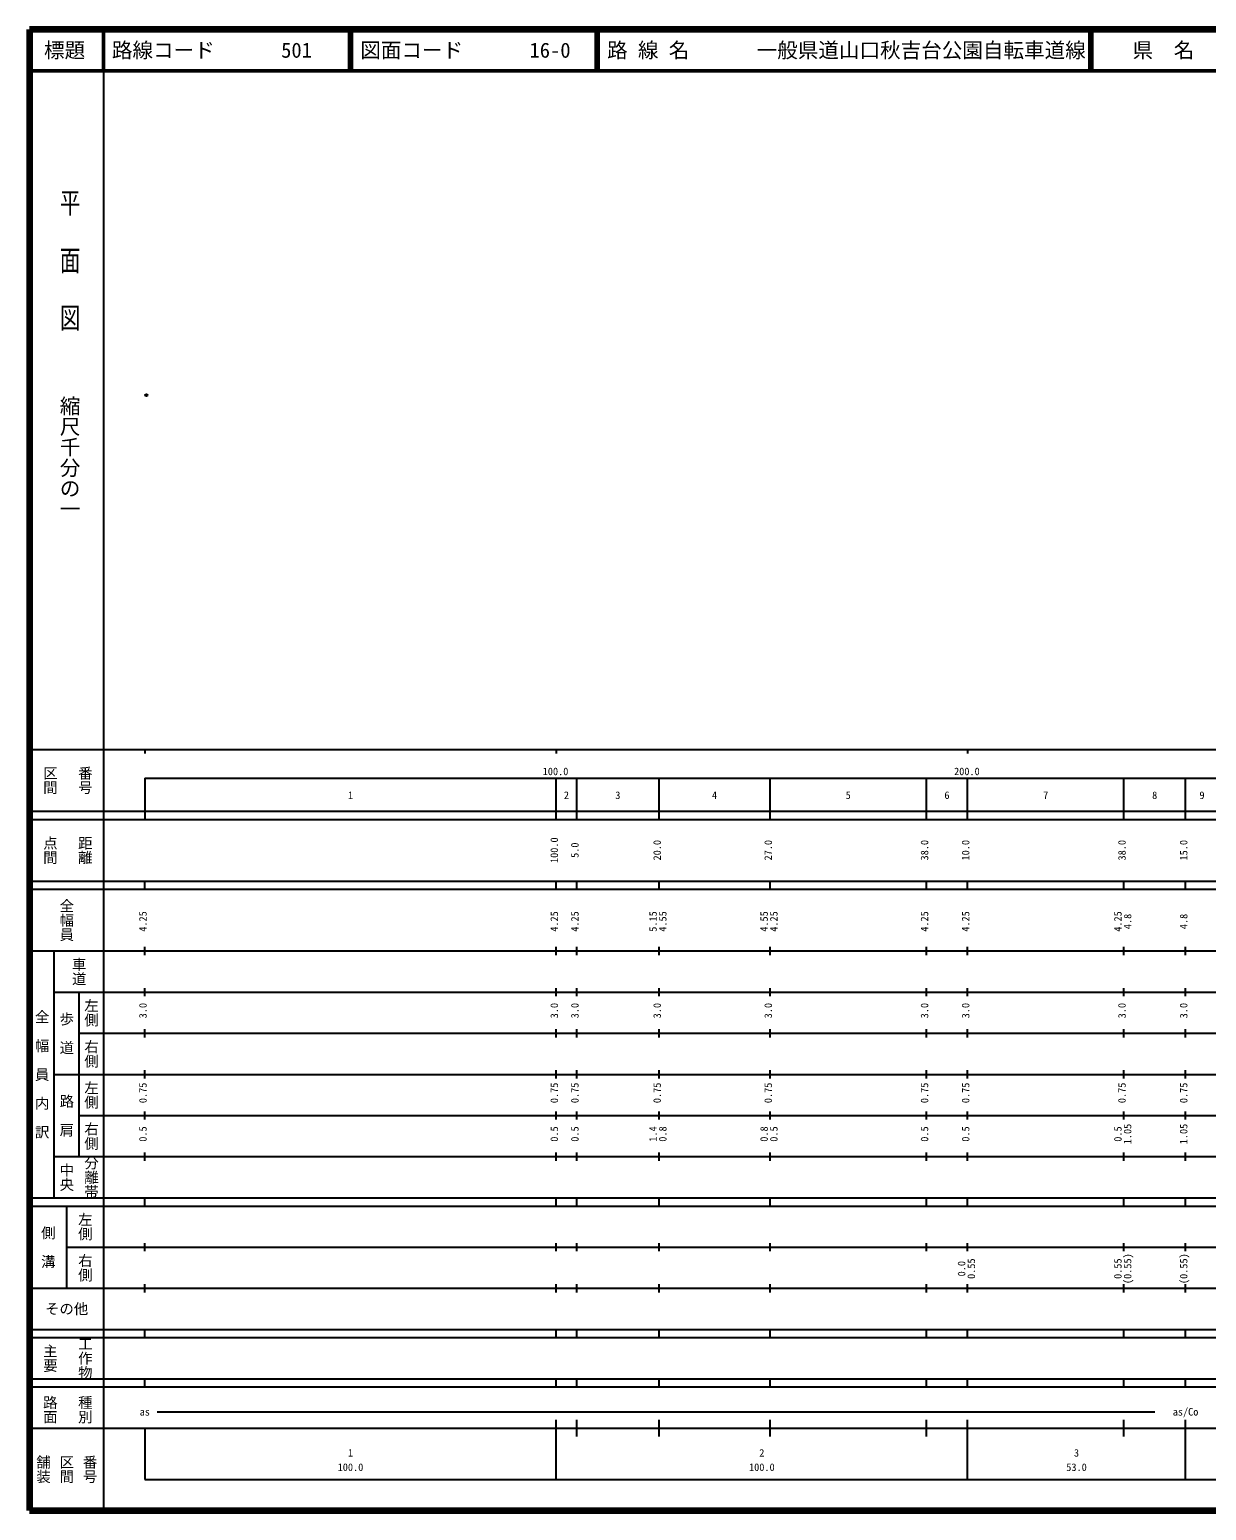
# Model space of a CAD drawing. Units: millimetres on the paper. Extents: x 40 to 680, y 20 to 380.
# Drawn here: x 40 to 326.1, y 20 to 380 of the extents above; entities that cross this region are included whole.
import ezdxf
from ezdxf.enums import TextEntityAlignment as Align

# ---------------------------------------------------------------- set-up
doc = ezdxf.new("R2010")
doc.units = ezdxf.units.MM
doc.header["$PDMODE"] = 32
doc.header["$PDSIZE"] = 0.5
doc.layers.add('M-OTRS', color=6, linetype='Continuous')
doc.layers.add('M-TTL-TXT', color=7, linetype='Continuous')
for name, color, linetype, lineweight in [('M-TTL', 2, 'Continuous', 140), ('M-TTL-BAND', 7, 'Continuous', 25), ('M-TTL-LINE', 7, 'Continuous', 50)]:
    doc.layers.add(name, color=color, linetype=linetype, lineweight=lineweight)
doc.styles.add('@ＭＳ ゴシック', font='')
doc.styles.add('ＭＳ ゴシック', font='')
doc.styles.get('@ＭＳ ゴシック').set_extended_font_data('@MS Gothic')
doc.styles.get('ＭＳ ゴシック').set_extended_font_data('MS Gothic')

msp = doc.modelspace()

# ---------------------------------------------------------------- linework, layer by layer
at = {"layer": 'M-OTRS'}
msp.add_point((68.377, 291.141), dxfattribs=at)
at = {"layer": 'M-TTL'}
for p, q in [((40, 380), (40, 20)), ((680, 380), (40, 380)), ((40, 20), (680, 20))]:
    msp.add_line(p, q, dxfattribs=at)
at = {"layer": 'M-TTL-BAND'}
for p, q in [((58, 370), (58, 20)), ((40, 205), (579, 205)), ((68, 205), (68, 204)), ((168, 205), (168, 204)), ((268, 205), (268, 204)), ((68, 198), (579, 198)), ((68, 198), (68, 188)), ((168, 188), (168, 198)), ((173, 188), (173, 198)), ((193, 188), (193, 198)), ((220, 188), (220, 198)), ((258, 188), (258, 198)), ((268, 188), (268, 198)), ((306, 188), (306, 198)), ((321, 188), (321, 198)), ((40, 190), (579, 190)), ((40, 188), (579, 188)), ((40, 173), (579, 173)), ((68, 171), (68, 173)), ((168, 171), (168, 173)), ((173, 171), (173, 173)), ((193, 171), (193, 173)), ((220, 171), (220, 173)), ((258, 171), (258, 173)), ((268, 171), (268, 173)), ((306, 171), (306, 173)), ((321, 171), (321, 173)), ((40, 171), (579, 171)), ((40, 156), (579, 156)), ((46, 96), (46, 156)), ((68, 155), (68, 157)), ((168, 155), (168, 157)), ((173, 155), (173, 157)), ((193, 155), (193, 157)), ((220, 155), (220, 157)), ((258, 155), (258, 157)), ((268, 155), (268, 157)), ((306, 155), (306, 157)), ((321, 155), (321, 157)), ((46, 146), (579, 146)), ((52, 146), (52, 106)), ((68, 145), (68, 147)), ((168, 145), (168, 147)), ((173, 145), (173, 147)), ((193, 145), (193, 147)), ((220, 145), (220, 147)), ((258, 145), (258, 147)), ((268, 145), (268, 147)), ((306, 145), (306, 147)), ((321, 145), (321, 147)), ((68, 135), (68, 137)), ((168, 135), (168, 137)), ((173, 135), (173, 137)), ((193, 135), (193, 137)), ((220, 135), (220, 137)), ((258, 135), (258, 137)), ((268, 135), (268, 137)), ((306, 135), (306, 137)), ((321, 135), (321, 137)), ((52, 136), (579, 136)), ((46, 126), (579, 126)), ((68, 125), (68, 127)), ((168, 125), (168, 127)), ((173, 125), (173, 127)), ((193, 125), (193, 127)), ((220, 125), (220, 127)), ((258, 125), (258, 127)), ((268, 125), (268, 127)), ((306, 125), (306, 127)), ((321, 125), (321, 127)), ((52, 116), (579, 116)), ((68, 115), (68, 117)), ((168, 115), (168, 117)), ((173, 115), (173, 117)), ((193, 115), (193, 117)), ((220, 115), (220, 117)), ((258, 115), (258, 117)), ((268, 115), (268, 117)), ((306, 115), (306, 117)), ((321, 115), (321, 117)), ((46, 106), (579, 106)), ((68, 105), (68, 107)), ((168, 105), (168, 107)), ((173, 105), (173, 107)), ((193, 105), (193, 107)), ((220, 105), (220, 107)), ((258, 105), (258, 107)), ((268, 105), (268, 107)), ((306, 105), (306, 107)), ((321, 105), (321, 107)), ((40, 96), (579, 96)), ((40, 94), (579, 94)), ((49, 94), (49, 74)), ((68, 94), (68, 96)), ((168, 94), (168, 96)), ((173, 94), (173, 96)), ((193, 94), (193, 96)), ((220, 94), (220, 96)), ((258, 94), (258, 96)), ((268, 94), (268, 96)), ((306, 94), (306, 96)), ((321, 94), (321, 96)), ((49, 84), (579, 84)), ((68, 83), (68, 85)), ((168, 83), (168, 85)), ((173, 83), (173, 85)), ((193, 83), (193, 85)), ((220, 83), (220, 85)), ((258, 83), (258, 85)), ((268, 83), (268, 85)), ((306, 83), (306, 85)), ((321, 83), (321, 85)), ((40, 74), (579, 74)), ((68, 73), (68, 75)), ((168, 73), (168, 75)), ((173, 73), (173, 75)), ((193, 73), (193, 75)), ((220, 73), (220, 75)), ((258, 73), (258, 75)), ((268, 73), (268, 75)), ((306, 73), (306, 75)), ((321, 73), (321, 75)), ((40, 64), (579, 64)), ((40, 62), (579, 62)), ((68, 62), (68, 64)), ((168, 62), (168, 64)), ((173, 62), (173, 64)), ((193, 62), (193, 64)), ((220, 62), (220, 64)), ((258, 62), (258, 64)), ((268, 62), (268, 64)), ((306, 62), (306, 64)), ((321, 62), (321, 64)), ((40, 52), (579, 52)), ((68, 50), (68, 52)), ((168, 50), (168, 52)), ((173, 50), (173, 52)), ((193, 50), (193, 52)), ((220, 50), (220, 52)), ((258, 50), (258, 52)), ((268, 50), (268, 52)), ((306, 50), (306, 52)), ((321, 50), (321, 52)), ((40, 50), (579, 50)), ((71, 44), (313.5, 44)), ((40, 40), (579, 40)), ((68, 40), (68, 27.5)), ((168, 27.5), (168, 42)), ((173, 38), (173, 42)), ((193, 38), (193, 42)), ((220, 38), (220, 42)), ((258, 38), (258, 42)), ((268, 27.5), (268, 42)), ((306, 38), (306, 42)), ((321, 27.5), (321, 42)), ((68, 27.5), (579, 27.5))]:
    msp.add_line(p, q, dxfattribs=at)
at = {"layer": 'M-TTL-LINE'}
for p, q in [((58, 380), (58, 370)), ((117.75, 380), (117.75, 370)), ((118.25, 380), (118.25, 370)), ((177.75, 380), (177.75, 370)), ((178.25, 380), (178.25, 370)), ((297.75, 380), (297.75, 370)), ((298.25, 380), (298.25, 370)), ((40, 370), (680, 370))]:
    msp.add_line(p, q, dxfattribs=at)

# ---------------------------------------------------------------- texts
at = {"layer": 'M-TTL-BAND', "style": '@ＭＳ ゴシック', "width": 1.4}
msp.add_text('平  面  図', height=3.666, rotation=270, dxfattribs=at).set_placement((49.777, 306.475), align=Align.MIDDLE_RIGHT)
at = {"layer": 'M-TTL-BAND', "style": '@ＭＳ ゴシック'}
msp.add_text('縮尺千分の一', height=3.666, rotation=270, dxfattribs=at).set_placement((49.777, 261.03), align=Align.MIDDLE_RIGHT)
for s, p in [('区間', (45, 197.5)), ('番号', (53.5, 197.5)), ('点間', (45, 180.5)), ('距離', (53.5, 180.5)), ('全幅員', (49, 163.5)), ('車道', (52, 151)), ('左側', (55, 141)), ('全\u3000幅\u3000員\u3000内\u3000訳', (43, 126)), ('歩\u3000道', (49, 136)), ('右側', (55, 131)), ('左側', (55, 121)), ('路\u3000肩', (49, 116)), ('右側', (55, 111)), ('分離帯', (55, 101)), ('中央', (49, 101)), ('左側', (53.5, 89)), ('側\u3000溝', (44.5, 84)), ('右側', (53.5, 79)), ('工作物', (53.5, 57)), ('主要', (45, 57)), ('路面', (45, 44.5)), ('種別', (53.5, 44.5)), ('舗装', (43.333, 30)), ('区間', (49, 30)), ('番号', (54.667, 30))]:
    msp.add_text(s, height=2.566, rotation=270, dxfattribs=at).set_placement(p, align=Align.MIDDLE_CENTER)
at = {"layer": 'M-TTL-BAND', "style": 'ＭＳ ゴシック'}
for s, p in [('100.0', (167.844, 198.195)), ('200.0', (267.844, 198.195)), ('1', (118, 192.405)), ('2', (170.5, 192.405)), ('3', (183, 192.405)), ('4', (206.5, 192.405)), ('5', (239, 192.405)), ('6', (263, 192.405)), ('7', (287, 192.405)), ('8', (313.5, 192.405)), ('9', (325, 192.405)), ('as', (68, 42.5)), ('as/Co', (321, 42.5)), ('1', (118, 32.523)), ('2', (218, 32.523)), ('3', (294.5, 32.523)), ('100.0', (118, 29.033)), ('100.0', (218, 29.033)), ('53.0', (294.5, 29.033))]:
    msp.add_text(s, height=1.833, dxfattribs=at).set_placement(p, align=Align.BOTTOM_CENTER)
for s, p in [('100.0', (169, 180.5)), ('5.0', (174, 180.5)), ('20.0', (194, 180.5)), ('27.0', (221, 180.5)), ('38.0', (259, 180.5)), ('10.0', (269, 180.5)), ('38.0', (307, 180.5)), ('15.0', (322, 180.5)), ('4.25', (69, 163.174)), ('4.25', (169, 163.174)), ('4.25', (174, 163.174)), ('5.15', (193, 163.174)), ('4.55', (195.37, 163.174)), ('4.55', (220, 163.174)), ('4.25', (222.37, 163.174)), ('4.25', (259, 163.174)), ('4.25', (269, 163.174)), ('4.25', (306, 163.174)), ('4.8', (308.37, 163.174)), ('4.8', (322, 163.174)), ('3.0', (69, 141.5)), ('3.0', (169, 141.5)), ('3.0', (174, 141.5)), ('3.0', (194, 141.5)), ('3.0', (221, 141.5)), ('3.0', (259, 141.5)), ('3.0', (269, 141.5)), ('3.0', (307, 141.5)), ('3.0', (322, 141.5)), ('0.75', (69, 121.5)), ('0.75', (169, 121.5)), ('0.75', (174, 121.5)), ('0.75', (194, 121.5)), ('0.75', (221, 121.5)), ('0.75', (259, 121.5)), ('0.75', (269, 121.5)), ('0.75', (307, 121.5)), ('0.75', (322, 121.5)), ('0.5', (69, 111.5)), ('0.5', (169, 111.5)), ('0.5', (174, 111.5)), ('1.4', (193, 111.5)), ('0.8', (195.37, 111.5)), ('0.8', (220, 111.5)), ('0.5', (222.37, 111.5)), ('0.5', (259, 111.5)), ('0.5', (269, 111.5)), ('0.5', (306, 111.5)), ('1.05', (308.37, 111.5)), ('1.05', (322, 111.5)), ('0.0', (268, 78.764)), ('0.55', (270.37, 78.764)), ('0.55', (306, 78.764)), ('(0.55)', (308.37, 78.764)), ('(0.55)', (322, 78.764))]:
    msp.add_text(s, height=1.833, rotation=90, dxfattribs=at).set_placement(p, align=Align.BOTTOM_CENTER)
msp.add_text('その他', height=2.566, dxfattribs=at).set_placement((49, 69), align=Align.MIDDLE_CENTER)
at = {"layer": 'M-TTL-TXT', "style": 'ＭＳ ゴシック'}
for s, p in [('標題', (48.5, 375)), ('県\u3000名', (315.625, 375))]:
    msp.add_text(s, height=3.666, dxfattribs=at).set_placement(p, align=Align.MIDDLE_CENTER)
for s, p in [('路線コード', (60, 375)), ('501', (101.142, 375)), ('図面コード', (120.38, 375)), ('16-0', (161.521, 375)), ('路 線 名', (180.38, 375)), ('一般県道山口秋吉台公園自転車道線', (216.734, 375))]:
    msp.add_text(s, height=3.666, dxfattribs=at).set_placement(p, align=Align.MIDDLE_LEFT)

doc.saveas('drawing.dxf')
